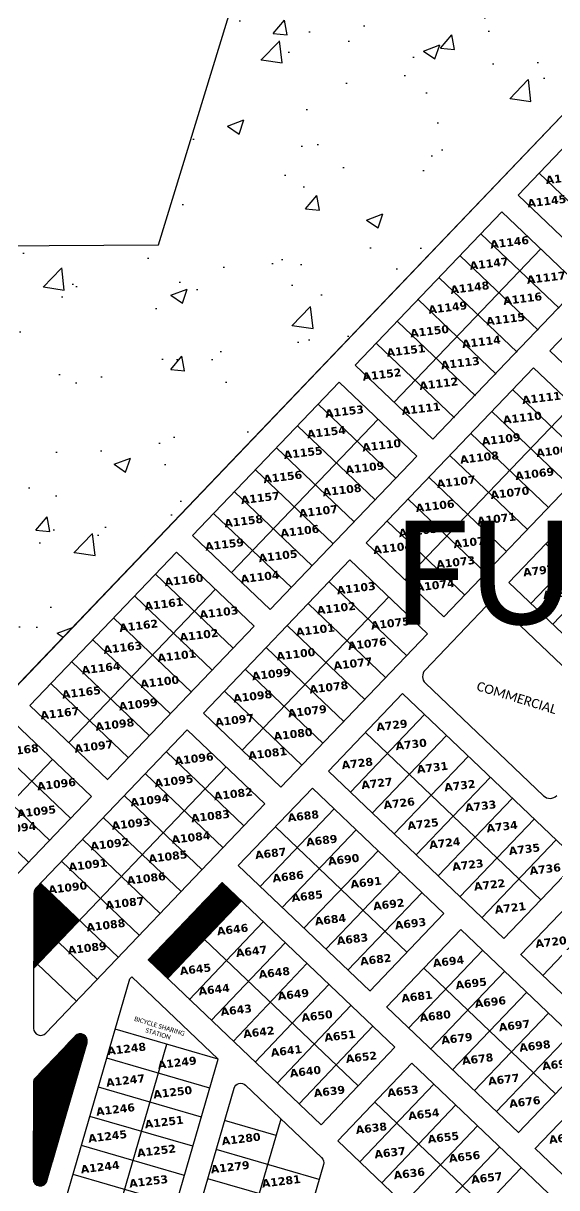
# Model space of a CAD drawing. Header units: millimetres. Extents: x 2359 to 301137, y 976657 to 981112.
# Drawn here: x 298679.5 to 298908.3, y 979614.8 to 980114.4 of the extents above; entities that cross this region are included whole.
import ezdxf

# ---------------------------------------------------------------- set-up
doc = ezdxf.new("R2010")
doc.units = ezdxf.units.MM
doc.header["$MEASUREMENT"] = 0
doc.layers.add('Annotation - Text_Pen_No__86', color=7, linetype='Continuous', lineweight=20, true_color=0x5555ff)
doc.layers.add('DESIGNNN', color=7, linetype='Continuous')
doc.styles.get("Standard").update_dxf_attribs({"font": 'arial.ttf'})
pattern_1 = [(45, (20960.45515, 4365.00687), (-0.088388347648, 0.088388347648), [])]

msp = doc.modelspace()

# ---------------------------------------------------------------- hatches: boundary and pattern name
h = msp.add_hatch()
h.set_pattern_fill('AR-CONC', color=256, scale=10)
h.set_pattern_definition([(50, (-3.133, 0.694), (71.7260183, -6.2752135), [7.5, -82.5]), (355, (-3.13, 0.694), (-13.8751334, 75.2192134), [6, -66]), (100.4514445, (2.844, 0.17), (57.8508847, 68.943999), [6.374019, -70.114211]), (46.1842, (-3.13, 20.69), (106.724133, -16.551928), [11.25, -123.75]), (96.635635, (5.76, 19.31), (93.466195, 97.41186), [9.561034, -105.171376]), (351.184164, (-3.13, 20.69), (93.466195, 97.41186), [9, -99]), (21, (6.867, 15.694), (59.6907052, -40.261889), [7.5, -82.5]), (326, (6.87, 15.694), (24.331533, 72.5150045), [6, -66]), (71.451445, (11.84, 12.34), (84.0222377, 32.2531153), [6.374019, -70.114211]), (37.5, (-3.133, 0.694), (1.2159855, 33.2893854), [0, -65.2, 0, -67, 0, -66.25]), (7.5, (-3.133, 0.694), (26.3069537, 39.4411712), [0, -38.2, 0, -63.7, 0, -25.25]), (327.5, (-25.433, 0.694), (53.3822436, -2.2554872), [0, -25, 0, -78, 0, -103.5]), (317.5, (-35.433, 0.694), (58.318617, 10.0104982), [0, -32.5, 0, -51.8, 0, -73.5])])
h.paths.add_polyline_path([(298596.13349, 979745.90109), (298596.86685, 980018.50989), (298737.49185, 980019.3688), (298855.28085, 980403.8308), (299131.78099, 980306.3323)])
h = msp.add_hatch()
h.set_pattern_fill('ANSI31', color=3)
h.set_pattern_definition(pattern_1)
h.paths.add_polyline_path([(298773.08215, 979737.96039), (298764.82816, 979745.83041), (298733.04482, 979712.5765), (298741.41854, 979704.59231)])
h.paths.add_polyline_path([(298771.71136, 979443.58121), (298771.97351, 979443.33126), (298787.80531, 979460.0153), (298779.08833, 979468.32677)])
h.paths.add_polyline_path([(298595.43295, 979485.49119), (298595.41731, 979479.67733), (298614.57331, 979474.11684, 0.498767686), (298618.4096, 979476.98993), (298618.4326, 979485.63167)])
h.paths.add_polyline_path([(298627.39853, 979472.65509, 0.334437547), (298629.56222, 979469.76594), (298650.37459, 979463.72465), (298650.39845, 979472.59322)])
h.paths.add_polyline_path([(298645.82265, 979466.33025), (298668.52312, 979459.38737), (298670.92125, 979467.22832), (298648.22079, 979474.1712)], flags=9)
h = msp.add_hatch()
h.set_pattern_fill('ANSI31', color=3)
h.set_pattern_definition(pattern_1)
h.paths.add_polyline_path([(298706.87096, 979676.99899, 0.78468467), (298701.82117, 979679.90816), (298684.73389, 979662.03028, 0.192345926), (298683.90263, 979659.96552), (298683.79134, 979618.5978, 0.869030207), (298689.67239, 979617.75338)])
h.paths.add_polyline_path([(298645.89423, 979716.91538), (298629.24819, 979732.78706), (298628.09508, 979731.58059), (298628.02548, 979705.70863, 0.677365567), (298633.1942, 979703.62774)])
h.paths.add_polyline_path([(298674.07604, 979724.43935, 0.677365567), (298668.90732, 979726.52025), (298647.0037, 979703.60318), (298674.01979, 979703.53051)])
h.paths.add_polyline_path([(298703.63384, 979729.56562), (298686.9878, 979745.43729), (298684.95253, 979743.30786, 0.192345926), (298684.12128, 979741.2431), (298684.0347, 979709.05965)])
h.paths.add_polyline_path([(298651.01987, 979703.59238), (298647.0037, 979703.60318), (298634.61042, 979690.63648), (298650.9849, 979690.59243)])

# ---------------------------------------------------------------- linework, layer by layer
for p, q in [((298596.13349, 979745.90109), (299131.78099, 980306.3323)), ((298891.74277, 980040.71482), (298954.6185, 980106.49973)), ((298900.79284, 980050.04799), (298934.17275, 980018.22089)), ((298905.32551, 979973.8772), (298977.18349, 980049.05995)), ((298891.74277, 980040.71482), (298925.20181, 980008.81226)), ((298821.95761, 979967.7008), (298884.83335, 980033.48571)), ((298884.83335, 980033.48571), (298918.30108, 980001.57486)), ((298875.8624, 980024.07708), (298909.33014, 979992.16624)), ((298838.60365, 979951.82912), (298901.47938, 980017.61403)), ((298866.89146, 980014.66846), (298900.3592, 979982.75761)), ((298857.92052, 980005.25984), (298891.38826, 979973.34899)), ((298855.24969, 979935.95744), (298918.12542, 980001.74235)), ((298848.94958, 979995.85121), (298882.41732, 979963.94037)), ((298839.97863, 979986.44259), (298873.44637, 979954.53174)), ((298831.00769, 979977.03397), (298864.47543, 979945.12312)), ((298905.32551, 979973.8772), (298938.61758, 979942.13384)), ((298821.95761, 979967.7008), (298855.24969, 979935.95744)), ((298826.55811, 979891.46533), (298898.41609, 979966.64809)), ((298898.41609, 979966.64809), (298931.70816, 979934.90473)), ((298752.17246, 979894.68678), (298815.04819, 979960.47169)), ((298815.04819, 979960.47169), (298848.34027, 979928.72833)), ((298889.44515, 979957.23947), (298922.73722, 979925.49611)), ((298806.07725, 979951.06306), (298839.36933, 979919.31971)), ((298843.20415, 979875.59366), (298915.06213, 979950.77641)), ((298768.8185, 979878.8151), (298831.69423, 979944.60001)), ((298880.4742, 979947.83084), (298913.76628, 979916.08748)), ((298797.10631, 979941.65444), (298830.39838, 979909.91108)), ((298859.85018, 979859.72198), (298931.70816, 979934.90473)), ((298871.50326, 979938.42222), (298904.79534, 979906.67886)), ((298785.46454, 979862.94342), (298848.34027, 979928.72833)), ((298788.13537, 979932.24582), (298821.42744, 979900.50246)), ((298862.53232, 979929.0136), (298895.82439, 979897.27024)), ((298779.16442, 979922.83719), (298812.4565, 979891.09384)), ((298853.56138, 979919.60497), (298886.85345, 979887.86161)), ((298770.19348, 979913.42857), (298803.48556, 979881.68521)), ((298844.59043, 979910.19635), (298877.88251, 979878.45299)), ((298761.22254, 979904.01995), (298794.51461, 979872.27659)), ((298887.81586, 979874.50858), (298919.59919, 979907.76249)), ((298887.81586, 979874.50858), (298919.59919, 979907.76249)), ((298835.61949, 979900.78773), (298868.91157, 979869.04437)), ((298897.21369, 979865.52634), (298928.99703, 979898.78025)), ((298752.17246, 979894.68678), (298785.46454, 979862.94342)), ((298826.55811, 979891.46533), (298859.85018, 979859.72198)), ((298903.72752, 979891.11646), (298978.97656, 979819.36794)), ((298906.61153, 979856.5441), (298938.39487, 979889.79801)), ((298682.38731, 979821.67276), (298745.26304, 979887.45767)), ((298745.26304, 979887.45767), (298778.55512, 979855.71431)), ((298756.77296, 979818.45131), (298819.64869, 979884.23622)), ((298819.64869, 979884.23622), (298852.94076, 979852.49287)), ((298736.2921, 979878.04904), (298769.58417, 979846.30569)), ((298810.77688, 979874.73308), (298844.06896, 979842.98972)), ((298887.81586, 979874.50858), (298963.0849, 979802.74099)), ((298699.03335, 979805.80108), (298761.90908, 979871.58599)), ((298727.32116, 979868.64042), (298760.61323, 979836.89706)), ((298773.41899, 979802.57964), (298836.29473, 979868.36455)), ((298801.80594, 979865.32445), (298835.09801, 979833.5811)), ((298851.89019, 979836.92068), (298878.14599, 979864.3913)), ((298883.79792, 979864.52249), (298934.45977, 979816.21739)), ((298718.35021, 979859.2318), (298751.64229, 979827.48844)), ((298715.67938, 979789.9294), (298778.55512, 979855.71431)), ((298792.835, 979855.91583), (298826.12707, 979824.17247)), ((298709.37927, 979849.82317), (298742.67135, 979818.07982)), ((298790.06503, 979786.70796), (298852.94076, 979852.49287)), ((298783.86405, 979846.50721), (298817.15613, 979814.76385)), ((298700.40833, 979840.41455), (298733.7004, 979808.67119)), ((298774.89311, 979837.09858), (298808.18519, 979805.35522)), ((298691.43739, 979831.00593), (298724.72946, 979799.26257)), ((298852.02154, 979831.26195), (298902.68339, 979782.95684)), ((298765.92217, 979827.68996), (298799.21425, 979795.9466)), ((298810.43034, 979793.54254), (298842.21368, 979826.79645)), ((298842.21368, 979826.79645), (298917.48272, 979755.02886)), ((298682.38731, 979821.67276), (298715.75852, 979789.85395)), ((298675.47789, 979814.44365), (298708.85779, 979782.61654)), ((298756.77296, 979818.45131), (298790.06503, 979786.70796)), ((298819.82818, 979784.5603), (298851.61151, 979817.81421)), ((298684.95253, 979743.30786), (298749.86353, 979811.2222)), ((298749.86353, 979811.2222), (298783.15561, 979779.47885)), ((298826.34201, 979810.15042), (298901.59105, 979738.4019)), ((298829.22601, 979775.57806), (298861.00935, 979808.83197)), ((298666.50694, 979805.03502), (298699.88685, 979773.20792)), ((298628.09508, 979731.58059), (298692.12393, 979798.57197)), ((298740.89259, 979801.81358), (298774.18467, 979770.07022)), ((298838.62385, 979766.59582), (298870.40719, 979799.84973)), ((298657.536, 979795.6264), (298690.91591, 979763.7993)), ((298684.0347, 979709.05965), (298766.50957, 979795.35052)), ((298731.92165, 979792.40496), (298765.21373, 979760.6616)), ((298810.43034, 979793.54254), (298885.69938, 979721.77495)), ((298848.02169, 979757.61357), (298879.80503, 979790.86748)), ((298648.56506, 979786.21778), (298681.94497, 979754.39067)), ((298771.73758, 979753.05952), (298803.52092, 979786.31343)), ((298803.52092, 979786.31343), (298859.9727, 979732.48773)), ((298633.1942, 979703.62774), (298708.76996, 979782.70029)), ((298689.13382, 979681.10679), (298783.15561, 979779.47885)), ((298722.95071, 979782.99633), (298756.24278, 979751.25298)), ((298857.41953, 979748.63133), (298889.20286, 979781.88524)), ((298713.97976, 979773.58771), (298747.27184, 979741.84435)), ((298781.13542, 979744.07728), (298812.91876, 979777.33119)), ((298787.64925, 979769.6674), (298844.08103, 979715.86078)), ((298866.81736, 979739.64909), (298898.6007, 979772.903)), ((298705.00882, 979764.17909), (298738.3009, 979732.43573)), ((298790.53326, 979735.09504), (298822.31659, 979768.34895)), ((298790.53326, 979735.09504), (298822.31659, 979768.34895)), ((298876.2152, 979730.66685), (298907.99854, 979763.92076)), ((298799.93109, 979726.11279), (298831.71443, 979759.3667)), ((298696.03788, 979754.77046), (298729.32996, 979723.02711)), ((298885.61304, 979721.68461), (298917.48272, 979755.02886)), ((298771.73758, 979753.05952), (298828.18936, 979699.23382)), ((298809.32893, 979717.13055), (298841.11227, 979750.38446)), ((298687.06694, 979745.36184), (298720.35901, 979713.61848)), ((298733.04482, 979712.5765), (298764.82816, 979745.83041)), ((298764.82816, 979745.83041), (298838.9427, 979675.16361)), ((298892.84214, 979714.77519), (298924.72012, 979748.12813)), ((298684.12128, 979741.2431), (298683.9651, 979683.18769)), ((298818.72677, 979708.14831), (298850.5101, 979741.40222)), ((298902.23998, 979705.79295), (298934.02332, 979739.04686)), ((298828.12461, 979699.16607), (298859.9727, 979732.48773)), ((298835.35371, 979692.25666), (298867.21011, 979725.587)), ((298867.21011, 979725.587), (298923.66189, 979671.76131)), ((298694.65159, 979720.16777), (298711.38807, 979704.20986)), ((298757.25035, 979721.27635), (298823.1109, 979658.47957)), ((298844.75155, 979683.27441), (298876.53489, 979716.52832)), ((298892.93679, 979714.87422), (298958.7972, 979652.07758)), ((298685.66935, 979710.76993), (298702.41713, 979694.80124)), ((298733.04482, 979712.5765), (298807.2791, 979641.79554)), ((298851.31844, 979708.96005), (298907.77022, 979655.13436)), ((298725.24167, 979704.4123), (298726.1354, 979705.34738)), ((298726.1354, 979705.34738), (298763.16325, 979670.04204)), ((298854.14939, 979674.29217), (298885.93272, 979707.54608)), ((298863.54722, 979665.30993), (298895.33056, 979698.56384)), ((298835.42677, 979692.33309), (298891.87855, 979638.5074)), ((298872.94506, 979656.32769), (298904.7284, 979689.5816)), ((298763.16325, 979670.04204), (298718.98697, 979682.86609)), ((298882.3429, 979647.34545), (298914.12624, 979680.59936)), ((298759.53906, 979657.55744), (298715.36278, 979670.38149)), ((298891.74074, 979638.36321), (298923.66189, 979671.76131)), ((298846.18012, 979668.26287), (298921.44933, 979596.49512)), ((298898.96984, 979631.45379), (298930.8993, 979664.86058)), ((298755.91487, 979645.07284), (298711.73859, 979657.89689)), ((298830.34832, 979651.57883), (298905.61752, 979579.81108)), ((298752.29068, 979632.58824), (298708.1144, 979645.41229)), ((298788.00244, 979637.23674), (298765.91085, 979643.64936)), ((298814.51652, 979634.89479), (298889.78572, 979563.12705)), ((298748.66649, 979620.10364), (298704.49021, 979632.92769)), ((298806.46337, 979618.3414), (298762.28688, 979631.1647)), ((298899.11596, 979631.60667), (298992.02204, 979543.0225)), ((298745.04231, 979607.61904), (298700.86603, 979620.44309)), ((298802.8394, 979605.85674), (298758.6629, 979618.68004))]:
    msp.add_line(p, q)
msp.add_lwpolyline([(298596.86685, 980018.50989), (298737.49185, 980019.3688), (298855.28085, 980403.8308)])
for centre, radius, start, end in [((298881.03763, 979861.62753), 4, 46.3641527, 136.2953083), ((298854.78183, 979834.15691), 4, 136.2953083, 226.3641527), ((298905.44368, 979785.8518), 4, 226.3641527, 316.2953083), ((298687.12127, 979741.23503), 3, 136.2953083, 179.8458664), ((298686.96509, 979683.17962), 3, 179.8458664, 316.2953083)]:
    msp.add_arc(centre, radius, start, end)
at = {"layer": 'DESIGNNN', "color": 1}
msp.add_lwpolyline([(298651.28893, 979803.6085), (298962.70412, 980129.48526)], dxfattribs=at)
at = {"layer": 'DESIGNNN', "color": 7}
for points in [[(298741.26853, 979704.43422), (298773.08215, 979737.96039)], [(298750.69861, 979695.48584), (298782.36222, 979728.85391)], [(298760.12869, 979686.53746), (298791.7923, 979719.90553)], [(298769.55877, 979677.58907), (298801.22238, 979710.95715)], [(298683.63664, 979561.09132), (298725.24167, 979704.4123)], [(298778.98885, 979668.64069), (298810.65246, 979702.00876)], [(298788.41893, 979659.6923), (298820.08254, 979693.06038)], [(298797.84902, 979650.74392), (298829.51262, 979684.11199)], [(298683.41263, 979477.81839), (298741.07511, 979676.45407)], [(298807.2791, 979641.79554), (298838.9427, 979675.16361)], [(298699.16021, 979449.56443), (298763.16325, 979670.04204)], [(298814.51652, 979634.89479), (298846.18012, 979668.26287)], [(298823.92517, 979625.92382), (298855.58877, 979659.2919)], [(298833.33382, 979616.95286), (298864.99742, 979650.32093)], [(298759.00894, 979537.35993), (298790.07634, 979644.38092)], [(298842.74247, 979607.98189), (298874.40607, 979641.34996)], [(298852.15112, 979599.01092), (298883.58394, 979632.13578)], [(298861.55977, 979590.03995), (298893.01402, 979623.1874)]]:
    msp.add_lwpolyline(points, dxfattribs=at)
for points in [[(298683.79134, 979618.5978, 0.869030207), (298689.67239, 979617.75338), (298706.87096, 979676.99899, 0.78468467), (298701.82117, 979679.90816), (298684.73389, 979662.03028, 0.192345926), (298683.90263, 979659.96552), (298683.79134, 979618.5978)], [(298736.92069, 979543.77158), (298769.94187, 979657.52294, -0.562598845), (298774.89315, 979658.85781), (298807.51508, 979627.75342, -0.279919032), (298808.32593, 979624.74584), (298781.09718, 979530.94828)]]:
    msp.add_lwpolyline(points, format="xyb", dxfattribs=at)

# ---------------------------------------------------------------- texts
at = {"layer": 'Annotation - Text_Pen_No__86', "color": 7, "linetype": 'Continuous', "lineweight": 20, "char_height": 3.4335879, "attachment_point": 2, "rotation": 7.0324342}
for s, insert in [('\\A1;{\\fVerdana|b1|i0|c0|p34;A1144}', (298911.68802, 980049.83419)), ('\\A1;{\\fVerdana|b1|i0|c0|p34;A1145}', (298903.86142, 980039.83139)), ('\\A1;{\\fVerdana|b1|i0|c0|p34;A1146}', (298887.88307, 980022.17925)), ('\\A1;{\\fVerdana|b1|i0|c0|p34;A1147}', (298879.09128, 980013.04858)), ('\\A1;{\\fVerdana|b1|i0|c0|p34;A1148}', (298870.8533, 980002.742)), ('\\A1;{\\fVerdana|b1|i0|c0|p34;A1117}', (298903.59759, 980007.03066)), ('\\A1;{\\fVerdana|b1|i0|c0|p34;A1116}', (298893.4843, 979998.00329)), ('\\A1;{\\fVerdana|b1|i0|c0|p34;A1149}', (298861.36889, 979994.19258)), ('\\A1;{\\fVerdana|b1|i0|c0|p34;A1115}', (298886.16065, 979989.20355)), ('\\A1;{\\fVerdana|b1|i0|c0|p34;A1150}', (298853.57266, 979984.0656)), ('\\A1;{\\fVerdana|b1|i0|c0|p34;A1151}', (298843.47695, 979975.76896)), ('\\A1;{\\fVerdana|b1|i0|c0|p34;A1113}', (298866.74632, 979970.39222)), ('\\A1;{\\fVerdana|b1|i0|c0|p34;A1152}', (298833.15115, 979965.45142)), ('\\A1;{\\fVerdana|b1|i0|c0|p34;A1112}', (298857.51126, 979961.52783)), ('\\A1;{\\fVerdana|b1|i0|c0|p34;A1111}', (298901.56715, 979955.40708)), ('\\A1;{\\fVerdana|b1|i0|c0|p34;A1153}', (298817.06759, 979949.60871)), ('\\A1;{\\fVerdana|b1|i0|c0|p34;A1111}', (298849.92647, 979950.7842)), ('\\A1;{\\fVerdana|b1|i0|c0|p34;A1110}', (298893.37734, 979946.91342)), ('\\A1;{\\fVerdana|b1|i0|c0|p34;A1154}', (298809.33374, 979940.77705)), ('\\A1;{\\fVerdana|b1|i0|c0|p34;A1109}', (298884.26187, 979937.71132)), ('\\A1;{\\fVerdana|b1|i0|c0|p34;A1110}', (298832.99843, 979935.08372)), ('\\A1;{\\fVerdana|b1|i0|c0|p34;A1068}', (298907.66133, 979932.73469)), ('\\A1;{\\fVerdana|b1|i0|c0|p34;A1155}', (298799.34453, 979931.89054)), ('\\A1;{\\fVerdana|b1|i0|c0|p34;A1108}', (298874.95848, 979929.82381)), ('\\A1;{\\fVerdana|b1|i0|c0|p34;A1109}', (298825.82323, 979925.47508)), ('\\A1;{\\fVerdana|b1|i0|c0|p34;A1069}', (298898.63985, 979922.87532)), ('\\A1;{\\fVerdana|b1|i0|c0|p34;A1156}', (298790.58204, 979921.5005)), ('\\A1;{\\fVerdana|b1|i0|c0|p34;A1107}', (298864.99403, 979919.4648)), ('\\A1;{\\fVerdana|b1|i0|c0|p34;A1157}', (298780.9434, 979912.50831)), ('\\A1;{\\fVerdana|b1|i0|c0|p34;A1108}', (298816.01391, 979915.88577)), ('\\A1;{\\fVerdana|b1|i0|c0|p34;A1070}', (298888.0208, 979914.7061)), ('\\A1;{\\fVerdana|b1|i0|c0|p34;A1106}', (298855.93386, 979909.09167)), ('\\A1;{\\fVerdana|b1|i0|c0|p34;A1158}', (298773.83686, 979902.53889)), ('\\A1;{\\fVerdana|b1|i0|c0|p34;A1107}', (298805.88681, 979906.81822)), ('\\A1;{\\fVerdana|b1|i0|c0|p34;A1071}', (298882.28842, 979903.53214)), ('\\A1;{\\fVerdana|b1|i0|c0|p34;A1106}', (298797.93315, 979898.30657)), ('\\A1;{\\fVerdana|b1|i0|c0|p34;A1105}', (298848.66691, 979898.34131)), ('\\A1;{\\fVerdana|b1|i0|c0|p34;A1159}', (298765.62651, 979892.58491)), ('\\A1;{\\fVerdana|b1|i0|c0|p34;A1072}', (298872.12645, 979893.6147)), ('\\A1;{\\fVerdana|b1|i0|c0|p34;A798}', (298914.41461, 979896.29777)), ('\\A1;{\\fVerdana|b1|i0|c0|p34;A1105}', (298788.55166, 979887.61543)), ('\\A1;{\\fVerdana|b1|i0|c0|p34;A1104}', (298837.71924, 979891.0801)), ('\\A1;{\\fVerdana|b1|i0|c0|p34;A1073}', (298864.77798, 979884.89539)), ('\\A1;{\\fVerdana|b1|i0|c0|p34;A1104}', (298780.84447, 979878.60073)), ('\\A1;{\\fVerdana|b1|i0|c0|p34;A797}', (298900.39018, 979881.31433)), ('\\A1;{\\fVerdana|b1|i0|c0|p34;A1160}', (298748.21629, 979877.31432)), ('\\A1;{\\fVerdana|b1|i0|c0|p34;A1103}', (298822.10933, 979873.80132)), ('\\A1;{\\fVerdana|b1|i0|c0|p34;A1074}', (298855.97523, 979875.0288)), ('\\A1;{\\fVerdana|b1|i0|c0|p34;A796}', (298908.9127, 979871.61282)), ('\\A1;{\\fVerdana|b1|i0|c0|p34;A1161}', (298739.63313, 979866.98131)), ('\\A1;{\\fVerdana|b1|i0|c0|p34;A1103}', (298763.21108, 979863.36477)), ('\\A1;{\\fVerdana|b1|i0|c0|p34;A1102}', (298813.5763, 979865.19828)), ('\\A1;{\\fVerdana|b1|i0|c0|p34;A1162}', (298728.79337, 979857.6798)), ('\\A1;{\\fVerdana|b1|i0|c0|p34;A1075}', (298836.73002, 979858.69402)), ('\\A1;{\\fVerdana|b1|i0|c0|p34;A1102}', (298754.67957, 979853.65177)), ('\\A1;{\\fVerdana|b1|i0|c0|p34;A1101}', (298804.59923, 979855.88964)), ('\\A1;{\\fVerdana|b1|i0|c0|p34;A1163}', (298721.99097, 979848.2811)), ('\\A1;{\\fVerdana|b1|i0|c0|p34;A1076}', (298826.85855, 979849.94243)), ('\\A1;{\\fVerdana|b1|i0|c0|p34;A1101}', (298745.16468, 979844.76877)), ('\\A1;{\\fVerdana|b1|i0|c0|p34;A1100}', (298796.22633, 979845.48867)), ('\\A1;{\\fVerdana|b1|i0|c0|p34;A1164}', (298712.65221, 979839.50761)), ('\\A1;{\\fVerdana|b1|i0|c0|p34;A1077}', (298820.71305, 979841.43261)), ('\\A1;{\\fVerdana|b1|i0|c0|p34;A1100}', (298737.80369, 979833.5796)), ('\\A1;{\\fVerdana|b1|i0|c0|p34;A1099}', (298785.7011, 979836.95691)), ('\\A1;{\\fVerdana|b1|i0|c0|p34;A1165}', (298704.21267, 979829.07096)), ('\\A1;{\\fVerdana|b1|i0|c0|p34;A1078}', (298810.34789, 979831.25123)), ('\\A1;{\\fVerdana|b1|i0|c0|p34;A1099}', (298728.61135, 979823.99412)), ('\\A1;{\\fVerdana|b1|i0|c0|p34;A1098}', (298777.69702, 979827.39865)), ('\\A1;{\\fVerdana|b1|i0|c0|p34;A1167}', (298694.96025, 979820.13697)), ('\\A1;{\\fVerdana|b1|i0|c0|p34;A1079}', (298801.12366, 979821.01024)), ('\\A1;{\\fVerdana|b1|i0|c0|p34;A1098}', (298718.54118, 979815.2736)), ('\\A1;{\\fVerdana|b1|i0|c0|p34;A1097}', (298769.92511, 979817.18403)), ('\\A1;{\\fVerdana|b1|i0|c0|p34;A729}', (298837.41488, 979814.95564)), ('\\A1;{\\fVerdana|b1|i0|c0|p34;A1080}', (298795.03403, 979811.16492)), ('\\A1;{\\fVerdana|b1|i0|c0|p34;A1168}', (298677.59557, 979804.22172)), ('\\A1;{\\fVerdana|b1|i0|c0|p34;A1097}', (298709.56197, 979805.88225)), ('\\A1;{\\fVerdana|b1|i0|c0|p34;A1081}', (298784.10388, 979802.89824)), ('\\A1;{\\fVerdana|b1|i0|c0|p34;A730}', (298845.66757, 979806.75013)), ('\\A1;{\\fVerdana|b1|i0|c0|p34;A1096}', (298752.58574, 979800.62062)), ('\\A1;{\\fVerdana|b1|i0|c0|p34;A728}', (298822.56219, 979798.59932)), ('\\A1;{\\fVerdana|b1|i0|c0|p34;A731}', (298854.81465, 979796.7979)), ('\\A1;{\\fVerdana|b1|i0|c0|p34;A1096}', (298693.52743, 979789.68712)), ('\\A1;{\\fVerdana|b1|i0|c0|p34;A1095}', (298743.9123, 979791.0492)), ('\\A1;{\\fVerdana|b1|i0|c0|p34;A727}', (298830.98315, 979790.05464)), ('\\A1;{\\fVerdana|b1|i0|c0|p34;A732}', (298866.54594, 979789.08275)), ('\\A1;{\\fVerdana|b1|i0|c0|p34;A1094}', (298733.55663, 979782.80202)), ('\\A1;{\\fVerdana|b1|i0|c0|p34;A1082}', (298769.39245, 979785.47697)), ('\\A1;{\\fVerdana|b1|i0|c0|p34;A1095}', (298684.97891, 979777.9317)), ('\\A1;{\\fVerdana|b1|i0|c0|p34;A726}', (298840.51377, 979781.50999)), ('\\A1;{\\fVerdana|b1|i0|c0|p34;A733}', (298875.48091, 979780.28615)), ('\\A1;{\\fVerdana|b1|i0|c0|p34;A1093}', (298725.52089, 979772.77284)), ('\\A1;{\\fVerdana|b1|i0|c0|p34;A1083}', (298759.59959, 979775.98911)), ('\\A1;{\\fVerdana|b1|i0|c0|p34;A688}', (298799.41993, 979776.01019)), ('\\A1;{\\fVerdana|b1|i0|c0|p34;A1094}', (298676.51505, 979770.8277)), ('\\A1;{\\fVerdana|b1|i0|c0|p34;A725}', (298850.77831, 979772.60554)), ('\\A1;{\\fVerdana|b1|i0|c0|p34;A734}', (298884.67869, 979771.48957)), ('\\A1;{\\fVerdana|b1|i0|c0|p34;A1092}', (298716.42737, 979764.02575)), ('\\A1;{\\fVerdana|b1|i0|c0|p34;A1084}', (298751.23264, 979766.80396)), ('\\A1;{\\fVerdana|b1|i0|c0|p34;A689}', (298807.32727, 979765.54664)), ('\\A1;{\\fVerdana|b1|i0|c0|p34;A724}', (298860.10747, 979764.39978)), ('\\A1;{\\fVerdana|b1|i0|c0|p34;A1085}', (298741.34281, 979758.61739)), ('\\A1;{\\fVerdana|b1|i0|c0|p34;A687}', (298785.42183, 979759.99456)), ('\\A1;{\\fVerdana|b1|i0|c0|p34;A735}', (298894.2444, 979761.76334)), ('\\A1;{\\fVerdana|b1|i0|c0|p34;A1091}', (298707.06261, 979755.09767)), ('\\A1;{\\fVerdana|b1|i0|c0|p34;A690}', (298816.7306, 979757.32529)), ('\\A1;{\\fVerdana|b1|i0|c0|p34;A723}', (298869.97788, 979755.02431)), ('\\A1;{\\fVerdana|b1|i0|c0|p34;A736}', (298903.17077, 979753.24046)), ('\\A1;{\\fVerdana|b1|i0|c0|p34;A1086}', (298732.06395, 979749.26009)), ('\\A1;{\\fVerdana|b1|i0|c0|p34;A686}', (298792.90174, 979750.06487)), ('\\A1;{\\fVerdana|b1|i0|c0|p34;A691}', (298826.34762, 979747.50239)), ('\\A1;{\\fVerdana|b1|i0|c0|p34;A722}', (298879.30098, 979746.50145)), ('\\A1;{\\fVerdana|b1|i0|c0|p34;A1087}', (298722.871, 979738.70092)), ('\\A1;{\\fVerdana|b1|i0|c0|p34;A685}', (298801.07706, 979741.66372)), ('\\A1;{\\fVerdana|b1|i0|c0|p34;A692}', (298836.07149, 979738.10657)), ('\\A1;{\\fVerdana|b1|i0|c0|p34;A721}', (298888.22736, 979736.59114)), ('\\A1;{\\fVerdana|b1|i0|c0|p34;A1088}', (298714.70904, 979729.1719)), ('\\A1;{\\fVerdana|b1|i0|c0|p34;A684}', (298811.05723, 979731.58427)), ('\\A1;{\\fVerdana|b1|i0|c0|p34;A693}', (298845.39762, 979729.86861)), ('\\A1;{\\fVerdana|b1|i0|c0|p34;A646}', (298769.07046, 979727.32095)), ('\\A1;{\\fVerdana|b1|i0|c0|p34;A683}', (298820.50087, 979723.22046)), ('\\A1;{\\fVerdana|b1|i0|c0|p34;A1089}', (298706.71894, 979719.38535)), ('\\A1;{\\fVerdana|b1|i0|c0|p34;A647}', (298777.1893, 979717.97726)), ('\\A1;{\\fVerdana|b1|i0|c0|p34;A720}', (298905.65223, 979721.96597)), ('\\A1;{\\fVerdana|b1|i0|c0|p34;A682}', (298830.48104, 979714.42772)), ('\\A1;{\\fVerdana|b1|i0|c0|p34;A694}', (298861.69302, 979713.63974)), ('\\A1;{\\fVerdana|b1|i0|c0|p34;A645}', (298753.1399, 979710.25708)), ('\\A1;{\\fVerdana|b1|i0|c0|p34;A648}', (298786.97538, 979708.7784)), ('\\A1;{\\fVerdana|b1|i0|c0|p34;A695}', (298871.42031, 979704.19019)), ('\\A1;{\\fVerdana|b1|i0|c0|p34;A644}', (298761.16509, 979701.58221)), ('\\A1;{\\fVerdana|b1|i0|c0|p34;A649}', (298795.1626, 979699.46818)), ('\\A1;{\\fVerdana|b1|i0|c0|p34;A681}', (298848.17115, 979698.57856)), ('\\A1;{\\fVerdana|b1|i0|c0|p34;A696}', (298879.64835, 979696.20097)), ('\\A1;{\\fVerdana|b1|i0|c0|p34;A643}', (298770.64938, 979692.76156)), ('\\A1;{\\fVerdana|b1|i0|c0|p34;A650}', (298805.30351, 979690.28303)), ('\\A1;{\\fVerdana|b1|i0|c0|p34;A680}', (298855.9895, 979690.22303)), ('\\A1;{\\fVerdana|b1|i0|c0|p34;A642}', (298780.35253, 979683.28483)), ('\\A1;{\\fVerdana|b1|i0|c0|p34;A697}', (298889.98207, 979686.14716)), ('\\A1;{\\fVerdana|b1|i0|c0|p34;A651}', (298815.15275, 979681.72269)), ('\\A1;{\\fVerdana|b1|i0|c0|p34;A679}', (298865.30344, 979680.57682)), ('\\A1;{\\fVerdana|b1|i0|c0|p34;A1248}', (298723.63154, 979676.12904)), ('\\A1;{\\fVerdana|b1|i0|c0|p34;A641}', (298792.17056, 979675.26636)), ('\\A1;{\\fVerdana|b1|i0|c0|p34;A698}', (298898.75219, 979677.38403)), ('\\A1;{\\fVerdana|b1|i0|c0|p34;A1249}', (298745.31941, 979670.18967)), ('\\A1;{\\fVerdana|b1|i0|c0|p34;A652}', (298824.331, 979672.55179)), ('\\A1;{\\fVerdana|b1|i0|c0|p34;A678}', (298874.2095, 979671.74575)), ('\\A1;{\\fVerdana|b1|i0|c0|p34;A699}', (298908.58537, 979669.49326)), ('\\A1;{\\fVerdana|b1|i0|c0|p34;A640}', (298800.32078, 979666.38893)), ('\\A1;{\\fVerdana|b1|i0|c0|p34;A677}', (298885.39005, 979662.99829)), ('\\A1;{\\fVerdana|b1|i0|c0|p34;A1247}', (298723.14959, 979662.56483)), ('\\A1;{\\fVerdana|b1|i0|c0|p34;A653}', (298842.15703, 979657.99995)), ('\\A1;{\\fVerdana|b1|i0|c0|p34;A1250}', (298743.39161, 979657.50836)), ('\\A1;{\\fVerdana|b1|i0|c0|p34;A639}', (298810.60038, 979657.87835)), ('\\A1;{\\fVerdana|b1|i0|c0|p34;A676}', (298894.42187, 979653.35835)), ('\\A1;{\\fVerdana|b1|i0|c0|p34;A1246}', (298718.84358, 979650.12769)), ('\\A1;{\\fVerdana|b1|i0|c0|p34;A654}', (298851.11754, 979648.10414)), ('\\A1;{\\fVerdana|b1|i0|c0|p34;A1251}', (298739.73705, 979644.72713)), ('\\A1;{\\fVerdana|b1|i0|c0|p34;A1245}', (298715.45543, 979638.60111)), ('\\A1;{\\fVerdana|b1|i0|c0|p34;A638}', (298828.59838, 979642.09596)), ('\\A1;{\\fVerdana|b1|i0|c0|p34;A655}', (298859.48853, 979638.0905)), ('\\A1;{\\fVerdana|b1|i0|c0|p34;A1280}', (298772.74439, 979637.46847)), ('\\A1;{\\fVerdana|b1|i0|c0|p34;A675}', (298911.50566, 979637.90529)), ('\\A1;{\\fVerdana|b1|i0|c0|p34;A1252}', (298736.42959, 979632.39447)), ('\\A1;{\\fVerdana|b1|i0|c0|p34;A637}', (298836.61565, 979631.61109)), ('\\A1;{\\fVerdana|b1|i0|c0|p34;A656}', (298868.56689, 979629.84399)), ('\\A1;{\\fVerdana|b1|i0|c0|p34;A1244}', (298712.25857, 979625.38093)), ('\\A1;{\\fVerdana|b1|i0|c0|p34;A1279}', (298768.03542, 979625.38093)), ('\\A1;{\\fVerdana|b1|i0|c0|p34;A1253}', (298733.04296, 979619.29662)), ('\\A1;{\\fVerdana|b1|i0|c0|p34;A1281}', (298789.95647, 979619.29662)), ('\\A1;{\\fVerdana|b1|i0|c0|p34;A636}', (298844.86873, 979622.65775)), ('\\A1;{\\fVerdana|b1|i0|c0|p34;A657}', (298878.11687, 979620.77283))]:
    msp.add_mtext(s, dxfattribs=dict(at, insert=insert))
at = {"layer": 'Annotation - Text_Pen_No__86', "color": 7, "linetype": 'Continuous', "lineweight": 20, "char_height": 3.4335879, "width": 6.5166685, "attachment_point": 2, "rotation": 7.0324342}
for s, insert in [('\\A1;{\\fVerdana|b1|i0|c0|p34;A1114}', (298875.78656, 979979.47237)), ('\\A1;{\\fVerdana|b1|i0|c0|p34;A1090}', (298698.38512, 979745.31112))]:
    msp.add_mtext(s, dxfattribs=dict(at, insert=insert))
at = {"layer": 'DESIGNNN', "color": 2, "insert": (298713.80132, 979901.00274), "char_height": 44.610179, "attachment_point": 1}
msp.add_mtext_dynamic_manual_height_columns('\\pxqc;{\\fCalibri|b0|i0|c0|p34;FUTURE CITY}', width=615.0185286, gutter_width=4461.0179, heights=[0], dxfattribs=at)
at = {"layer": 'DESIGNNN', "color": 7, "attachment_point": 1, "rotation": 342.9938762}
for s, width, gutter_width, insert, char_height in [('{\\fCalibri|b0|i0|c0|p34;COMMERCIAL}', 144.3532537, 1988.44118, (298874.82682, 979832.15248), 3.9768824), ('\\pxqc;{\\fCalibri|b0|i0|c0|p34;BICYCLE SHARING\\P STATION}', 72.5961899, 1000, (298703.57038, 979695.71994), 2)]:
    msp.add_mtext_dynamic_manual_height_columns(s, width=width, gutter_width=gutter_width, heights=[0], dxfattribs=dict(at, insert=insert, char_height=char_height))

doc.saveas('drawing.dxf')
